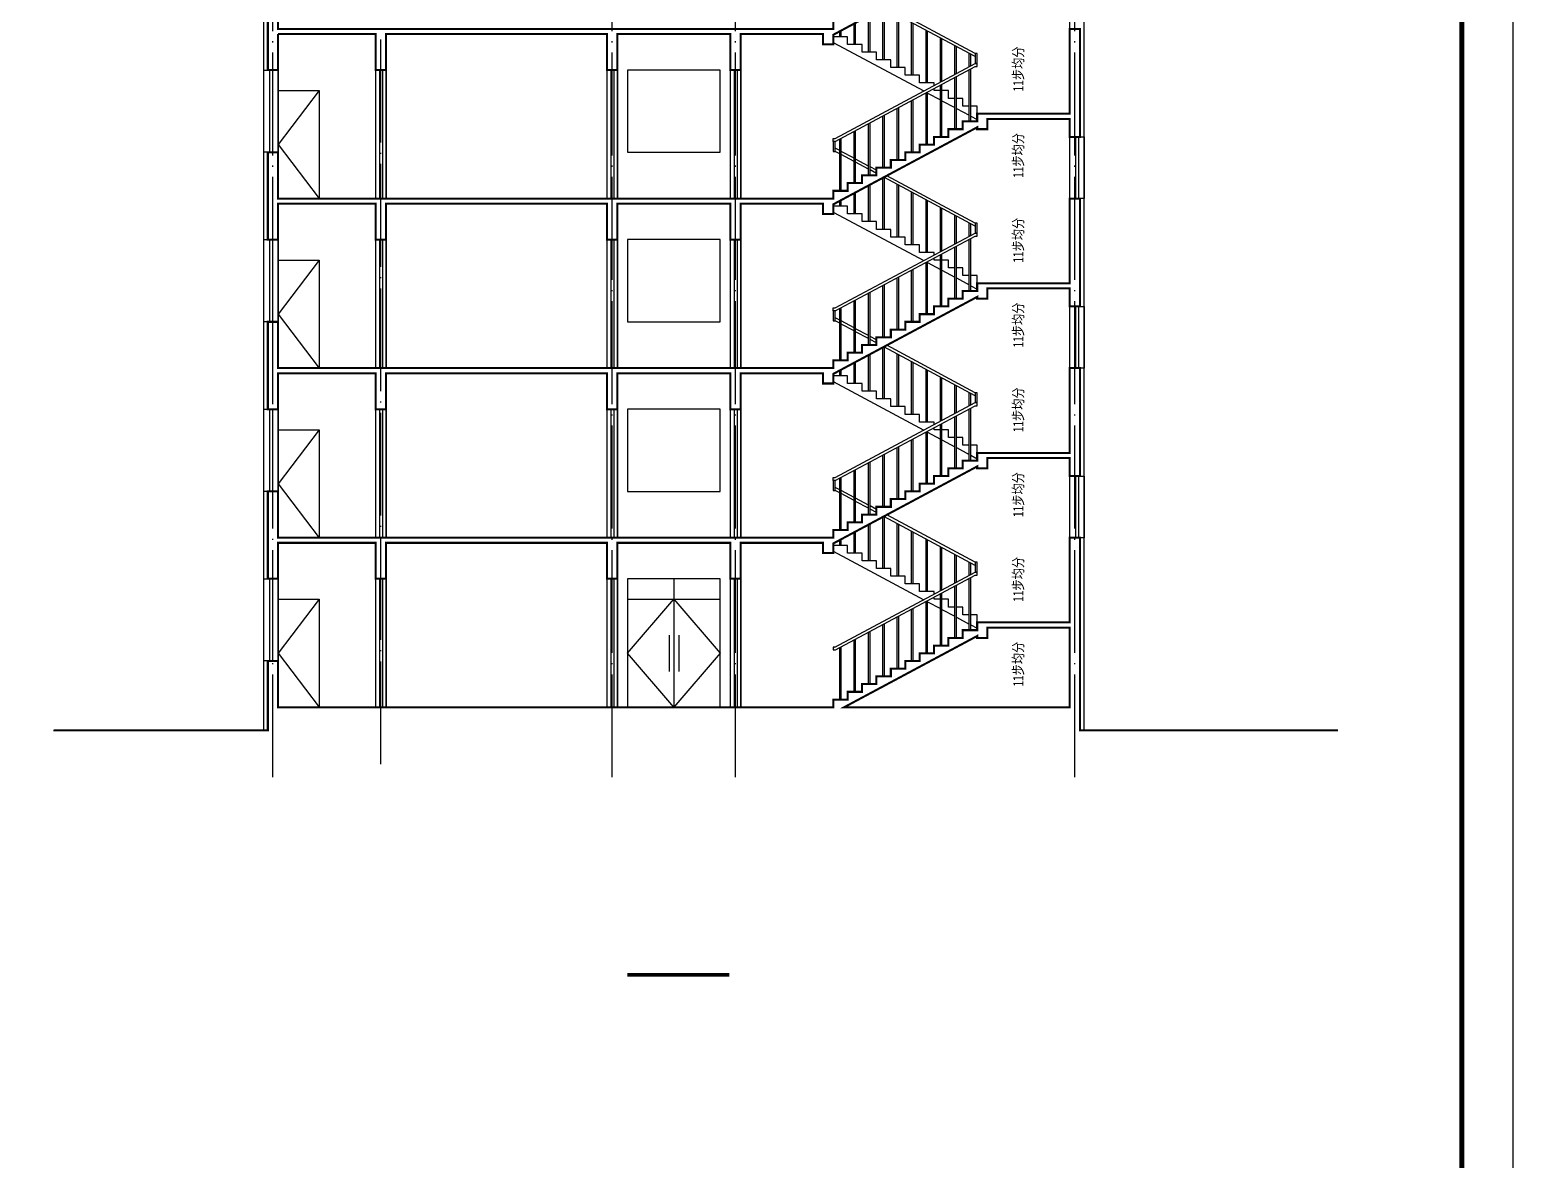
# Model space of a CAD drawing. Extents: x 174641 to 414490, y 73126 to 493158.
# Drawn here: x 332817 to 361681, y 115176 to 137181 of the extents above; entities that cross this region are included whole.
import ezdxf

# ---------------------------------------------------------------- set-up
doc = ezdxf.new("R2010")
doc.units = 0
doc.header["$LTSCALE"] = 1000
doc.header["$MEASUREMENT"] = 0
doc.linetypes.add('DOTE', pattern=[2.42, 2, -0.2, 0.02, -0.2])
for name, color, linetype in [('DIM_SYMB', 3, 'Continuous'), ('DOTE', 1, 'DOTE'), ('PUB_TEXT', 7, 'Continuous'), ('S_E_STAIR', 4, 'Continuous'), ('S_STAIR', 2, 'Continuous'), ('TWT_TITLE', 7, 'Continuous'), ('WALL', 2, 'Continuous')]:
    doc.layers.add(name, color=color, linetype=linetype)
doc.styles.add('-宋体', font='', dxfattribs={"width": 0.8})
doc.styles.get('-宋体').set_extended_font_data('SimSun')

msp = doc.modelspace()

# ---------------------------------------------------------------- linework, layer by layer
at = {"color": 6}
for points in [[(353330.4, 123544.1), (353330.4, 146794.1)], [(337370.4, 123544.1), (337370.4, 143794.1)], [(353330.4, 123544.1), (353330.4, 143794.1)]]:
    msp.add_lwpolyline(points, dxfattribs=at)
at = {"const_width": 40}
for points in [[(351250.4, 138580.7), (348450.4, 137080.7), (348450.4, 136894.1), (348250.4, 136894.1), (348250.4, 137094.1), (346650.4, 137094.1), (346650.4, 136394.1), (346450.4, 136394.1), (346450.4, 137094.1), (344250.4, 137094.1), (344250.4, 136394.1), (344050.4, 136394.1), (344050.4, 137094.1), (339750.4, 137094.1), (339750.4, 136394.1), (339550.4, 136394.1), (339550.4, 137094.1), (337650.4, 137094.1)], [(337650.4, 137094.1), (337650.4, 136394.1), (337450.4, 136394.1), (337450.4, 138094.1)], [(337650.4, 138094.1), (337650.4, 137194.1), (344050.4, 137194.1), (348450.4, 137194.1), (348450.4, 137344.1)], [(337650.4, 133794.1), (337650.4, 133094.1), (337450.4, 133094.1), (337450.4, 134794.1), (337650.4, 134794.1), (337650.4, 133894.1), (344050.4, 133894.1), (348450.4, 133894.1), (348450.4, 134044.1), (348730.4, 134044.1), (348730.4, 134194.1), (349010.4, 134194.1), (349010.4, 134344.1), (349290.4, 134344.1), (349290.4, 134494.1), (349570.4, 134494.1), (349570.4, 134644.1), (349850.4, 134644.1), (349850.4, 134794.1), (350130.4, 134794.1), (350130.4, 134944.1), (350410.4, 134944.1), (350410.4, 135094.1), (350690.4, 135094.1), (350690.4, 135244.1), (350970.4, 135244.1), (350970.4, 135394.1), (351250.4, 135394.1), (351250.4, 135544.1), (353050.4, 135544.1), (353050.4, 137194.1), (353250.4, 137194.1), (353250.4, 135094.1), (353050.4, 135094.1), (353050.4, 135444.1), (351450.4, 135444.1), (351450.4, 135244.1), (351250.4, 135244.1), (351250.4, 135280.7), (348450.4, 133780.7), (348450.4, 133594.1), (348250.4, 133594.1), (348250.4, 133794.1), (346650.4, 133794.1), (346650.4, 133094.1), (346450.4, 133094.1), (346450.4, 133794.1), (344250.4, 133794.1), (344250.4, 133094.1), (344050.4, 133094.1), (344050.4, 133794.1), (339750.4, 133794.1), (339750.4, 133094.1), (339550.4, 133094.1), (339550.4, 133794.1), (337650.4, 133794.1)], [(337650.4, 130494.1), (337650.4, 129794.1), (337450.4, 129794.1), (337450.4, 131494.1), (337650.4, 131494.1), (337650.4, 130594.1), (344050.4, 130594.1), (348450.4, 130594.1), (348450.4, 130744.1), (348730.4, 130744.1), (348730.4, 130894.1), (349010.4, 130894.1), (349010.4, 131044.1), (349290.4, 131044.1), (349290.4, 131194.1), (349570.4, 131194.1), (349570.4, 131344.1), (349850.4, 131344.1), (349850.4, 131494.1), (350130.4, 131494.1), (350130.4, 131644.1), (350410.4, 131644.1), (350410.4, 131794.1), (350690.4, 131794.1), (350690.4, 131944.1), (350970.4, 131944.1), (350970.4, 132094.1), (351250.4, 132094.1), (351250.4, 132244.1), (353050.4, 132244.1), (353050.4, 133894.1), (353250.4, 133894.1), (353250.4, 131794.1), (353050.4, 131794.1), (353050.4, 132144.1), (351450.4, 132144.1), (351450.4, 131944.1), (351250.4, 131944.1), (351250.4, 131980.7), (348450.4, 130480.7), (348450.4, 130294.1), (348250.4, 130294.1), (348250.4, 130494.1), (346650.4, 130494.1), (346650.4, 129794.1), (346450.4, 129794.1), (346450.4, 130494.1), (344250.4, 130494.1), (344250.4, 129794.1), (344050.4, 129794.1), (344050.4, 130494.1), (339750.4, 130494.1), (339750.4, 129794.1), (339550.4, 129794.1), (339550.4, 130494.1), (337650.4, 130494.1)], [(337650.4, 127194.1), (337650.4, 126494.1), (337450.4, 126494.1), (337450.4, 128194.1), (337650.4, 128194.1), (337650.4, 127294.1), (344050.4, 127294.1), (348450.4, 127294.1), (348450.4, 127444.1), (348730.4, 127444.1), (348730.4, 127594.1), (349010.4, 127594.1), (349010.4, 127744.1), (349290.4, 127744.1), (349290.4, 127894.1), (349570.4, 127894.1), (349570.4, 128044.1), (349850.4, 128044.1), (349850.4, 128194.1), (350130.4, 128194.1), (350130.4, 128344.1), (350410.4, 128344.1), (350410.4, 128494.1), (350690.4, 128494.1), (350690.4, 128644.1), (350970.4, 128644.1), (350970.4, 128794.1), (351250.4, 128794.1), (351250.4, 128944.1), (353050.4, 128944.1), (353050.4, 130594.1), (353250.4, 130594.1), (353250.4, 128494.1), (353050.4, 128494.1), (353050.4, 128844.1), (351450.4, 128844.1), (351450.4, 128644.1), (351250.4, 128644.1), (351250.4, 128680.7), (348450.4, 127180.7), (348450.4, 126994.1), (348250.4, 126994.1), (348250.4, 127194.1), (346650.4, 127194.1), (346650.4, 126494.1), (346450.4, 126494.1), (346450.4, 127194.1), (344250.4, 127194.1), (344250.4, 126494.1), (344050.4, 126494.1), (344050.4, 127194.1), (339750.4, 127194.1), (339750.4, 126494.1), (339550.4, 126494.1), (339550.4, 127194.1), (337650.4, 127194.1)], [(333281.1, 123544.1), (337450.4, 123544.1), (337450.4, 124894.1), (337650.4, 124894.1), (337650.4, 123994.1), (348450.4, 123994.1), (348450.4, 124144.1), (348730.4, 124144.1), (348730.4, 124294.1), (349010.4, 124294.1), (349010.4, 124444.1), (349290.4, 124444.1), (349290.4, 124594.1), (349570.4, 124594.1), (349570.4, 124744.1), (349850.4, 124744.1), (349850.4, 124894.1), (350130.4, 124894.1), (350130.4, 125044.1), (350410.4, 125044.1), (350410.4, 125194.1), (350690.4, 125194.1), (350690.4, 125344.1), (350970.4, 125344.1), (350970.4, 125494.1), (351250.4, 125494.1), (351250.4, 125644.1), (353050.4, 125644.1), (353050.4, 127294.1), (353250.4, 127294.1), (353250.4, 123544.1), (358268.9, 123544.1)], [(353050.4, 125544.1), (353050.4, 123994.1), (348662.1, 123994.1), (351250.4, 125380.7), (351250.4, 125344.1), (351450.4, 125344.1), (351450.4, 125544.1), (353050.4, 125544.1)]]:
    msp.add_lwpolyline(points, dxfattribs=at)
for points in [[(353050.4, 135544.1), (353050.4, 138744.1)], [(337450.4, 136394.1), (337450.4, 138094.1)], [(353250.4, 135094.1), (353250.4, 137194.1)], [(337650.4, 133894.1), (337650.4, 137094.1)], [(339550.4, 133894.1), (339550.4, 137094.1)], [(339750.4, 133894.1), (339750.4, 137094.1)], [(344050.4, 133894.1), (344050.4, 137094.1)], [(344250.4, 133894.1), (344250.4, 137094.1)], [(346450.4, 133894.1), (346450.4, 137094.1)], [(346650.4, 133894.1), (346650.4, 137094.1)], [(353050.4, 132244.1), (353050.4, 135444.1)], [(337450.4, 133094.1), (337450.4, 134794.1)], [(337650.4, 130594.1), (337650.4, 133794.1)], [(339550.4, 130594.1), (339550.4, 133794.1)], [(339750.4, 130594.1), (339750.4, 133794.1)], [(344050.4, 130594.1), (344050.4, 133794.1)], [(344250.4, 130594.1), (344250.4, 133794.1)], [(346450.4, 130594.1), (346450.4, 133794.1)], [(346650.4, 130594.1), (346650.4, 133794.1)], [(353250.4, 131794.1), (353250.4, 133894.1)], [(353050.4, 128944.1), (353050.4, 132144.1)], [(337450.4, 129794.1), (337450.4, 131494.1)], [(337650.4, 127294.1), (337650.4, 130494.1)], [(339550.4, 127294.1), (339550.4, 130494.1)], [(339750.4, 127294.1), (339750.4, 130494.1)], [(344050.4, 127294.1), (344050.4, 130494.1)], [(344250.4, 127294.1), (344250.4, 130494.1)], [(346450.4, 127294.1), (346450.4, 130494.1)], [(346650.4, 127294.1), (346650.4, 130494.1)], [(353250.4, 128494.1), (353250.4, 130594.1)], [(353050.4, 125644.1), (353050.4, 128844.1)], [(337450.4, 126494.1), (337450.4, 128194.1)], [(353250.4, 123544.1), (353250.4, 127294.1)], [(337650.4, 123994.1), (337650.4, 127194.1)], [(339550.4, 123994.1), (339550.4, 127194.1)], [(339750.4, 123994.1), (339750.4, 127194.1)], [(344050.4, 123994.1), (344050.4, 127194.1)], [(344250.4, 123994.1), (344250.4, 127194.1)], [(346450.4, 123994.1), (346450.4, 127194.1)], [(346650.4, 123994.1), (346650.4, 127194.1)], [(353050.4, 123994.1), (353050.4, 125544.1)], [(337450.4, 123544.1), (337450.4, 124894.1)], [(333281.1, 123544.1), (337450.4, 123544.1)], [(353270.4, 123544.1), (358268.9, 123544.1)]]:
    msp.add_lwpolyline(points)
at = {"color": 4}
for points in [[(337370.4, 134794.1), (337370.4, 136394.1), (337650.4, 136394.1), (337650.4, 134794.1), (337370.4, 134794.1)], [(337480.4, 136394.1), (337480.4, 134794.1)], [(337540.4, 136394.1), (337540.4, 134794.1)], [(339550.4, 133894.1), (339550.4, 136394.1), (339750.4, 136394.1), (339750.4, 133894.1), (339550.4, 133894.1)], [(339620.4, 136394.1), (339620.4, 133894.1)], [(339680.4, 136394.1), (339680.4, 133894.1)], [(344050.4, 133894.1), (344050.4, 136394.1), (344250.4, 136394.1), (344250.4, 133894.1), (344050.4, 133894.1)], [(344120.4, 136394.1), (344120.4, 133894.1)], [(344180.4, 136394.1), (344180.4, 133894.1)], [(346450.4, 133894.1), (346450.4, 136394.1), (346650.4, 136394.1), (346650.4, 133894.1), (346450.4, 133894.1)], [(346520.4, 136394.1), (346520.4, 133894.1)], [(346580.4, 136394.1), (346580.4, 133894.1)], [(353050.4, 133894.1), (353050.4, 135094.1), (353330.4, 135094.1), (353330.4, 133894.1), (353050.4, 133894.1)], [(353160.4, 135094.1), (353160.4, 133894.1)], [(353220.4, 135094.1), (353220.4, 133894.1)], [(337370.4, 131494.1), (337370.4, 133094.1), (337650.4, 133094.1), (337650.4, 131494.1), (337370.4, 131494.1)], [(337480.4, 133094.1), (337480.4, 131494.1)], [(337540.4, 133094.1), (337540.4, 131494.1)], [(339550.4, 130594.1), (339550.4, 133094.1), (339750.4, 133094.1), (339750.4, 130594.1), (339550.4, 130594.1)], [(339620.4, 133094.1), (339620.4, 130594.1)], [(339680.4, 133094.1), (339680.4, 130594.1)], [(344050.4, 130594.1), (344050.4, 133094.1), (344250.4, 133094.1), (344250.4, 130594.1), (344050.4, 130594.1)], [(344120.4, 133094.1), (344120.4, 130594.1)], [(344180.4, 133094.1), (344180.4, 130594.1)], [(346450.4, 130594.1), (346450.4, 133094.1), (346650.4, 133094.1), (346650.4, 130594.1), (346450.4, 130594.1)], [(346520.4, 133094.1), (346520.4, 130594.1)], [(346580.4, 133094.1), (346580.4, 130594.1)], [(353050.4, 130594.1), (353050.4, 131794.1), (353330.4, 131794.1), (353330.4, 130594.1), (353050.4, 130594.1)], [(353160.4, 131794.1), (353160.4, 130594.1)], [(353220.4, 131794.1), (353220.4, 130594.1)], [(337370.4, 128194.1), (337370.4, 129794.1), (337650.4, 129794.1), (337650.4, 128194.1), (337370.4, 128194.1)], [(337480.4, 129794.1), (337480.4, 128194.1)], [(337540.4, 129794.1), (337540.4, 128194.1)], [(339550.4, 127294.1), (339550.4, 129794.1), (339750.4, 129794.1), (339750.4, 127294.1), (339550.4, 127294.1)], [(339620.4, 129794.1), (339620.4, 127294.1)], [(339680.4, 129794.1), (339680.4, 127294.1)], [(344050.4, 127294.1), (344050.4, 129794.1), (344250.4, 129794.1), (344250.4, 127294.1), (344050.4, 127294.1)], [(344120.4, 129794.1), (344120.4, 127294.1)], [(344180.4, 129794.1), (344180.4, 127294.1)], [(346450.4, 127294.1), (346450.4, 129794.1), (346650.4, 129794.1), (346650.4, 127294.1), (346450.4, 127294.1)], [(346520.4, 129794.1), (346520.4, 127294.1)], [(346580.4, 129794.1), (346580.4, 127294.1)], [(353050.4, 127294.1), (353050.4, 128494.1), (353330.4, 128494.1), (353330.4, 127294.1), (353050.4, 127294.1)], [(353160.4, 128494.1), (353160.4, 127294.1)], [(353220.4, 128494.1), (353220.4, 127294.1)], [(337370.4, 124894.1), (337370.4, 126494.1), (337650.4, 126494.1), (337650.4, 124894.1), (337370.4, 124894.1)], [(337480.4, 126494.1), (337480.4, 124894.1)], [(337540.4, 126494.1), (337540.4, 124894.1)], [(339550.4, 123994.1), (339550.4, 126494.1), (339750.4, 126494.1), (339750.4, 123994.1), (339550.4, 123994.1)], [(339620.4, 126494.1), (339620.4, 123994.1)], [(339680.4, 126494.1), (339680.4, 123994.1)], [(344050.4, 123994.1), (344050.4, 126494.1), (344250.4, 126494.1), (344250.4, 123994.1), (344050.4, 123994.1)], [(344120.4, 126494.1), (344120.4, 123994.1)], [(344180.4, 126494.1), (344180.4, 123994.1)], [(346450.4, 123994.1), (346450.4, 126494.1), (346650.4, 126494.1), (346650.4, 123994.1), (346450.4, 123994.1)], [(346520.4, 126494.1), (346520.4, 123994.1)], [(346580.4, 126494.1), (346580.4, 123994.1)]]:
    msp.add_lwpolyline(points, dxfattribs=at)
at = {"layer": 'DIM_SYMB', "color": 3, "const_width": 70}
msp.add_lwpolyline([(344447.3, 118785.5), (346427.5, 118785.5)], dxfattribs=at)
at = {"layer": 'DOTE'}
for p, q in [((353150.4, 122634), (353150.4, 145550.9)), ((337550.4, 122634), (337550.4, 145281.1)), ((339650.4, 122886.3), (339650.4, 144214.1)), ((344150.4, 122634), (344150.4, 144211.9)), ((346550.4, 122634), (346550.4, 144288.9))]:
    msp.add_line(p, q, dxfattribs=at)
at = {"layer": 'S_E_STAIR'}
for p, q in [((349135.4, 136744.1), (349135.4, 137447.7)), ((349165.4, 136744.1), (349165.4, 137463.7)), ((349415.4, 136594.1), (349415.4, 137597.7)), ((351210.4, 136655.6), (349433.6, 137607.4)), ((349445.4, 136594.1), (349445.4, 137601.1)), ((351210.4, 136715.6), (349489.6, 137637.4)), ((349695.4, 136444.1), (349695.4, 137467.2)), ((349725.4, 136444.1), (349725.4, 137451.1)), ((348575.4, 137044.1), (348575.4, 137147.7)), ((348605.4, 137044.1), (348605.4, 137163.7)), ((348855.4, 136894.1), (348855.4, 137297.7)), ((348885.4, 136894.1), (348885.4, 137313.7)), ((349975.4, 136294.1), (349975.4, 137317.2)), ((350005.4, 136294.1), (350005.4, 137301.1)), ((350255.4, 136144.1), (350255.4, 137167.2)), ((350285.4, 136144.1), (350285.4, 137151.1)), ((348450.4, 137044.1), (348450.4, 137080.7)), ((348730.4, 137044.1), (348450.4, 137044.1)), ((348450.4, 136930.7), (350211.2, 135987.4)), ((348730.4, 136894.1), (348730.4, 137044.1)), ((349010.4, 136894.1), (348730.4, 136894.1)), ((349010.4, 136744.1), (349010.4, 136894.1)), ((350535.4, 136161.1), (350535.4, 137017.2)), ((350565.4, 136177.2), (350565.4, 137001.1)), ((350815.4, 136311.1), (350815.4, 136867.2)), ((350845.4, 136327.2), (350845.4, 136851.1)), ((349290.4, 136744.1), (349010.4, 136744.1)), ((349290.4, 136594.1), (349290.4, 136744.1)), ((349570.4, 136594.1), (349290.4, 136594.1)), ((349570.4, 136444.1), (349570.4, 136594.1)), ((351095.4, 136461.1), (351095.4, 136717.2)), ((351125.4, 136477.2), (351125.4, 136701.1)), ((351250.4, 136715.6), (351210.4, 136715.6)), ((351210.4, 136715.6), (351210.4, 136522.7)), ((351250.4, 136522.7), (351250.4, 136715.6)), ((348490.4, 135065.6), (351210.4, 136522.7)), ((348490.4, 135005.6), (351210.4, 136462.7)), ((349850.4, 136444.1), (349570.4, 136444.1)), ((349850.4, 136294.1), (349850.4, 136444.1)), ((350130.4, 136294.1), (349850.4, 136294.1)), ((350130.4, 136144.1), (350130.4, 136294.1)), ((350815.4, 135244.1), (350815.4, 136251.1)), ((350845.4, 135244.1), (350845.4, 136267.2)), ((351095.4, 135394.1), (351095.4, 136401.1)), ((351125.4, 135394.1), (351125.4, 136417.2)), ((351250.4, 136522.7), (351210.4, 136522.7)), ((351210.4, 136522.7), (351250.4, 136522.7)), ((351210.4, 136462.7), (351250.4, 136462.7)), ((351250.4, 136462.7), (351250.4, 136522.7)), ((350410.4, 136144.1), (350130.4, 136144.1)), ((350255.4, 134944.1), (350255.4, 135951.1)), ((350285.4, 134944.1), (350285.4, 135967.2)), ((350285.4, 135947.7), (350535.4, 135813.7)), ((350410.4, 136094.1), (350410.4, 136144.1)), ((350410.4, 135994.1), (350410.4, 136034.1)), ((350535.4, 135994.1), (350410.4, 135994.1)), ((350535.4, 135094.1), (350535.4, 136101.1)), ((350565.4, 135094.1), (350565.4, 136117.2)), ((350690.4, 135994.1), (350565.4, 135994.1)), ((350690.4, 135844.1), (350690.4, 135994.1)), ((349725.4, 134644.1), (349725.4, 135667.2)), ((349975.4, 134794.1), (349975.4, 135801.1)), ((350005.4, 134794.1), (350005.4, 135817.2)), ((350565.4, 135797.7), (350815.4, 135663.7)), ((350815.4, 135844.1), (350690.4, 135844.1)), ((350970.4, 135844.1), (350845.4, 135844.1)), ((350970.4, 135694.1), (350970.4, 135844.1)), ((351095.4, 135694.1), (350970.4, 135694.1)), ((351250.4, 135694.1), (351125.4, 135694.1)), ((351250.4, 135544.1), (351250.4, 135694.1)), ((349415.4, 134494.1), (349415.4, 135501.1)), ((349445.4, 134494.1), (349445.4, 135517.2)), ((349695.4, 134644.1), (349695.4, 135651.1)), ((350845.4, 135647.7), (351095.4, 135513.7)), ((351125.4, 135497.7), (351250.4, 135430.7)), ((348855.4, 134194.1), (348855.4, 135201.1)), ((348885.4, 134194.1), (348885.4, 135217.2)), ((349135.4, 134344.1), (349135.4, 135351.1)), ((349165.4, 134344.1), (349165.4, 135367.2)), ((348450.4, 135005.6), (348450.4, 135065.6)), ((348450.4, 135065.6), (348490.4, 135065.6)), ((348490.4, 135005.6), (348450.4, 135005.6)), ((348490.4, 135005.6), (348450.4, 135005.6)), ((348450.4, 135005.6), (348450.4, 134812.7)), ((348450.4, 134812.7), (348490.4, 134812.7)), ((348490.4, 134812.7), (348490.4, 135005.6)), ((348575.4, 134827.2), (348490.4, 134872.7)), ((348575.4, 134767.2), (348490.4, 134812.7)), ((348575.4, 134044.1), (348575.4, 135051.1)), ((348605.4, 134044.1), (348605.4, 135067.2)), ((348855.4, 134677.2), (348605.4, 134811.1)), ((348855.4, 134617.2), (348605.4, 134751.1)), ((349135.4, 134527.2), (348885.4, 134661.1)), ((349135.4, 134467.2), (348885.4, 134601.1)), ((349290.4, 134444.1), (349165.4, 134511.1)), ((349290.4, 134384.1), (349165.4, 134451.1)), ((349415.4, 133294.1), (349415.4, 134297.7)), ((351210.4, 133355.6), (349433.6, 134307.4)), ((349445.4, 133294.1), (349445.4, 134301.1)), ((351210.4, 133415.6), (349489.6, 134337.4)), ((348855.4, 133594.1), (348855.4, 133997.7)), ((348885.4, 133594.1), (348885.4, 134013.7)), ((349135.4, 133444.1), (349135.4, 134147.7)), ((349165.4, 133444.1), (349165.4, 134163.7)), ((349695.4, 133144.1), (349695.4, 134167.2)), ((349725.4, 133144.1), (349725.4, 134151.1)), ((349975.4, 132994.1), (349975.4, 134017.2)), ((350005.4, 132994.1), (350005.4, 134001.1)), ((348450.4, 133744.1), (348450.4, 133780.7)), ((348730.4, 133744.1), (348450.4, 133744.1)), ((348575.4, 133744.1), (348575.4, 133847.7)), ((348605.4, 133744.1), (348605.4, 133863.7)), ((348730.4, 133594.1), (348730.4, 133744.1)), ((350255.4, 132844.1), (350255.4, 133867.2)), ((350285.4, 132844.1), (350285.4, 133851.1)), ((350535.4, 132861.1), (350535.4, 133717.2)), ((350565.4, 132877.2), (350565.4, 133701.1)), ((348450.4, 133630.7), (350211.2, 132687.4)), ((349010.4, 133594.1), (348730.4, 133594.1)), ((349010.4, 133444.1), (349010.4, 133594.1)), ((349290.4, 133444.1), (349010.4, 133444.1)), ((349290.4, 133294.1), (349290.4, 133444.1)), ((350815.4, 133011.1), (350815.4, 133567.2)), ((350845.4, 133027.2), (350845.4, 133551.1)), ((351095.4, 133161.1), (351095.4, 133417.2)), ((351125.4, 133177.2), (351125.4, 133401.1)), ((351250.4, 133415.6), (351210.4, 133415.6)), ((351210.4, 133415.6), (351210.4, 133222.7)), ((351250.4, 133222.7), (351250.4, 133415.6)), ((348490.4, 131765.6), (351210.4, 133222.7)), ((348490.4, 131705.6), (351210.4, 133162.7)), ((349570.4, 133294.1), (349290.4, 133294.1)), ((349570.4, 133144.1), (349570.4, 133294.1)), ((349850.4, 133144.1), (349570.4, 133144.1)), ((349850.4, 132994.1), (349850.4, 133144.1)), ((351095.4, 132094.1), (351095.4, 133101.1)), ((351125.4, 132094.1), (351125.4, 133117.2)), ((351250.4, 133222.7), (351210.4, 133222.7)), ((351210.4, 133222.7), (351250.4, 133222.7)), ((351210.4, 133162.7), (351250.4, 133162.7)), ((351250.4, 133162.7), (351250.4, 133222.7)), ((350130.4, 132994.1), (349850.4, 132994.1)), ((350130.4, 132844.1), (350130.4, 132994.1)), ((350410.4, 132844.1), (350130.4, 132844.1)), ((350410.4, 132794.1), (350410.4, 132844.1)), ((350535.4, 131794.1), (350535.4, 132801.1)), ((350565.4, 131794.1), (350565.4, 132817.2)), ((350815.4, 131944.1), (350815.4, 132951.1)), ((350845.4, 131944.1), (350845.4, 132967.2)), ((349975.4, 131494.1), (349975.4, 132501.1)), ((350005.4, 131494.1), (350005.4, 132517.2)), ((350255.4, 131644.1), (350255.4, 132651.1)), ((350285.4, 131644.1), (350285.4, 132667.2)), ((350285.4, 132647.7), (350535.4, 132513.7)), ((350410.4, 132694.1), (350410.4, 132734.1)), ((350535.4, 132694.1), (350410.4, 132694.1)), ((350690.4, 132694.1), (350565.4, 132694.1)), ((350565.4, 132497.7), (350815.4, 132363.7)), ((350690.4, 132544.1), (350690.4, 132694.1)), ((350815.4, 132544.1), (350690.4, 132544.1)), ((350970.4, 132544.1), (350845.4, 132544.1)), ((350970.4, 132394.1), (350970.4, 132544.1)), ((349415.4, 131194.1), (349415.4, 132201.1)), ((349445.4, 131194.1), (349445.4, 132217.2)), ((349695.4, 131344.1), (349695.4, 132351.1)), ((349725.4, 131344.1), (349725.4, 132367.2)), ((350845.4, 132347.7), (351095.4, 132213.7)), ((351095.4, 132394.1), (350970.4, 132394.1)), ((351250.4, 132394.1), (351125.4, 132394.1)), ((351125.4, 132197.7), (351250.4, 132130.7)), ((351250.4, 132244.1), (351250.4, 132394.1)), ((348885.4, 130894.1), (348885.4, 131917.2)), ((349135.4, 131044.1), (349135.4, 132051.1)), ((349165.4, 131044.1), (349165.4, 132067.2)), ((348450.4, 131705.6), (348450.4, 131765.6)), ((348450.4, 131765.6), (348490.4, 131765.6)), ((348490.4, 131705.6), (348450.4, 131705.6)), ((348490.4, 131705.6), (348450.4, 131705.6)), ((348450.4, 131705.6), (348450.4, 131512.7)), ((348490.4, 131512.7), (348490.4, 131705.6)), ((348575.4, 130744.1), (348575.4, 131751.1)), ((348605.4, 130744.1), (348605.4, 131767.2)), ((348855.4, 130894.1), (348855.4, 131901.1)), ((348450.4, 131512.7), (348490.4, 131512.7)), ((348575.4, 131527.2), (348490.4, 131572.7)), ((348575.4, 131467.2), (348490.4, 131512.7)), ((348855.4, 131377.2), (348605.4, 131511.1)), ((348855.4, 131317.2), (348605.4, 131451.1)), ((349135.4, 131227.2), (348885.4, 131361.1)), ((349135.4, 131167.2), (348885.4, 131301.1)), ((349290.4, 131144.1), (349165.4, 131211.1)), ((349290.4, 131084.1), (349165.4, 131151.1)), ((349135.4, 130144.1), (349135.4, 130847.7)), ((349165.4, 130144.1), (349165.4, 130863.7)), ((349415.4, 129994.1), (349415.4, 130997.7)), ((351210.4, 130055.6), (349433.6, 131007.4)), ((349445.4, 129994.1), (349445.4, 131001.1)), ((351210.4, 130115.6), (349489.6, 131037.4)), ((349695.4, 129844.1), (349695.4, 130867.2)), ((349725.4, 129844.1), (349725.4, 130851.1)), ((348450.4, 130444.1), (348450.4, 130480.7)), ((348575.4, 130444.1), (348575.4, 130547.7)), ((348605.4, 130444.1), (348605.4, 130563.7)), ((348855.4, 130294.1), (348855.4, 130697.7)), ((348885.4, 130294.1), (348885.4, 130713.7)), ((349975.4, 129694.1), (349975.4, 130717.2)), ((350005.4, 129694.1), (350005.4, 130701.1)), ((350255.4, 129544.1), (350255.4, 130567.2)), ((350285.4, 129544.1), (350285.4, 130551.1)), ((348730.4, 130444.1), (348450.4, 130444.1)), ((348450.4, 130330.7), (350211.2, 129387.4)), ((348730.4, 130294.1), (348730.4, 130444.1)), ((349010.4, 130294.1), (348730.4, 130294.1)), ((349010.4, 130144.1), (349010.4, 130294.1)), ((350535.4, 129561.1), (350535.4, 130417.2)), ((350565.4, 129577.2), (350565.4, 130401.1)), ((350815.4, 129711.1), (350815.4, 130267.2)), ((350845.4, 129727.2), (350845.4, 130251.1)), ((348490.4, 128465.6), (351210.4, 129922.7)), ((349290.4, 130144.1), (349010.4, 130144.1)), ((349290.4, 129994.1), (349290.4, 130144.1)), ((349570.4, 129994.1), (349290.4, 129994.1)), ((349570.4, 129844.1), (349570.4, 129994.1)), ((351095.4, 129861.1), (351095.4, 130117.2)), ((351125.4, 129877.2), (351125.4, 130101.1)), ((351250.4, 130115.6), (351210.4, 130115.6)), ((351210.4, 130115.6), (351210.4, 129922.7)), ((351250.4, 129922.7), (351210.4, 129922.7)), ((351210.4, 129922.7), (351250.4, 129922.7)), ((351250.4, 129922.7), (351250.4, 130115.6)), ((351250.4, 129862.7), (351250.4, 129922.7)), ((348490.4, 128405.6), (351210.4, 129862.7)), ((349850.4, 129844.1), (349570.4, 129844.1)), ((349850.4, 129694.1), (349850.4, 129844.1)), ((350130.4, 129694.1), (349850.4, 129694.1)), ((350130.4, 129544.1), (350130.4, 129694.1)), ((350815.4, 128644.1), (350815.4, 129651.1)), ((350845.4, 128644.1), (350845.4, 129667.2)), ((351095.4, 128794.1), (351095.4, 129801.1)), ((351125.4, 128794.1), (351125.4, 129817.2)), ((351210.4, 129862.7), (351250.4, 129862.7)), ((350410.4, 129544.1), (350130.4, 129544.1)), ((350255.4, 128344.1), (350255.4, 129351.1)), ((350285.4, 128344.1), (350285.4, 129367.2)), ((350285.4, 129347.7), (350535.4, 129213.7)), ((350410.4, 129494.1), (350410.4, 129544.1)), ((350410.4, 129394.1), (350410.4, 129434.1)), ((350535.4, 129394.1), (350410.4, 129394.1)), ((350535.4, 128494.1), (350535.4, 129501.1)), ((350565.4, 128494.1), (350565.4, 129517.2)), ((350690.4, 129394.1), (350565.4, 129394.1)), ((350690.4, 129244.1), (350690.4, 129394.1)), ((349695.4, 128044.1), (349695.4, 129051.1)), ((349725.4, 128044.1), (349725.4, 129067.2)), ((349975.4, 128194.1), (349975.4, 129201.1)), ((350005.4, 128194.1), (350005.4, 129217.2)), ((350565.4, 129197.7), (350815.4, 129063.7)), ((350815.4, 129244.1), (350690.4, 129244.1)), ((350970.4, 129244.1), (350845.4, 129244.1)), ((350845.4, 129047.7), (351095.4, 128913.7)), ((350970.4, 129094.1), (350970.4, 129244.1)), ((351095.4, 129094.1), (350970.4, 129094.1)), ((351250.4, 129094.1), (351125.4, 129094.1)), ((351250.4, 128944.1), (351250.4, 129094.1)), ((349135.4, 127744.1), (349135.4, 128751.1)), ((349165.4, 127744.1), (349165.4, 128767.2)), ((349415.4, 127894.1), (349415.4, 128901.1)), ((349445.4, 127894.1), (349445.4, 128917.2)), ((351125.4, 128897.7), (351250.4, 128830.7)), ((348450.4, 128405.6), (348450.4, 128465.6)), ((348450.4, 128465.6), (348490.4, 128465.6)), ((348575.4, 127444.1), (348575.4, 128451.1)), ((348605.4, 127444.1), (348605.4, 128467.2)), ((348855.4, 127594.1), (348855.4, 128601.1)), ((348885.4, 127594.1), (348885.4, 128617.2)), ((348490.4, 128405.6), (348450.4, 128405.6)), ((348490.4, 128405.6), (348450.4, 128405.6)), ((348450.4, 128405.6), (348450.4, 128212.7)), ((348450.4, 128212.7), (348490.4, 128212.7)), ((348490.4, 128212.7), (348490.4, 128405.6)), ((348575.4, 128227.2), (348490.4, 128272.7)), ((348575.4, 128167.2), (348490.4, 128212.7)), ((348855.4, 128077.2), (348605.4, 128211.1)), ((348855.4, 128017.2), (348605.4, 128151.1)), ((349135.4, 127927.2), (348885.4, 128061.1)), ((349135.4, 127867.2), (348885.4, 128001.1)), ((349290.4, 127844.1), (349165.4, 127911.1)), ((349290.4, 127784.1), (349165.4, 127851.1)), ((349415.4, 126694.1), (349415.4, 127697.7)), ((351210.4, 126755.6), (349433.6, 127707.4)), ((349445.4, 126694.1), (349445.4, 127701.1)), ((351210.4, 126815.6), (349489.6, 127737.4)), ((348855.4, 126994.1), (348855.4, 127397.7)), ((348885.4, 126994.1), (348885.4, 127413.7)), ((349135.4, 126844.1), (349135.4, 127547.7)), ((349165.4, 126844.1), (349165.4, 127563.7)), ((349695.4, 126544.1), (349695.4, 127567.2)), ((349725.4, 126544.1), (349725.4, 127551.1)), ((349975.4, 126394.1), (349975.4, 127417.2)), ((350005.4, 126394.1), (350005.4, 127401.1)), ((348450.4, 127144.1), (348450.4, 127180.7)), ((348730.4, 127144.1), (348450.4, 127144.1)), ((348450.4, 127030.7), (350211.2, 126087.4)), ((348575.4, 127144.1), (348575.4, 127247.7)), ((348605.4, 127144.1), (348605.4, 127263.7)), ((348730.4, 126994.1), (348730.4, 127144.1)), ((350255.4, 126244.1), (350255.4, 127267.2)), ((350285.4, 126244.1), (350285.4, 127251.1)), ((350535.4, 126261.1), (350535.4, 127117.2)), ((350565.4, 126277.2), (350565.4, 127101.1)), ((349010.4, 126994.1), (348730.4, 126994.1)), ((349010.4, 126844.1), (349010.4, 126994.1)), ((349290.4, 126844.1), (349010.4, 126844.1)), ((349290.4, 126694.1), (349290.4, 126844.1)), ((350815.4, 126411.1), (350815.4, 126967.2)), ((350845.4, 126427.2), (350845.4, 126951.1)), ((351095.4, 126561.1), (351095.4, 126817.2)), ((351125.4, 126577.2), (351125.4, 126801.1)), ((351250.4, 126815.6), (351210.4, 126815.6)), ((351210.4, 126815.6), (351210.4, 126622.7)), ((351250.4, 126622.7), (351250.4, 126815.6)), ((348483.7, 125162), (351210.4, 126622.7)), ((348497, 125109.1), (351210.4, 126562.7)), ((349570.4, 126694.1), (349290.4, 126694.1)), ((349570.4, 126544.1), (349570.4, 126694.1)), ((349850.4, 126544.1), (349570.4, 126544.1)), ((349850.4, 126394.1), (349850.4, 126544.1)), ((351095.4, 125494.1), (351095.4, 126501.1)), ((351125.4, 125494.1), (351125.4, 126517.2)), ((351250.4, 126622.7), (351210.4, 126622.7)), ((351210.4, 126622.7), (351250.4, 126622.7)), ((351210.4, 126562.7), (351250.4, 126562.7)), ((351250.4, 126562.7), (351250.4, 126622.7)), ((350130.4, 126394.1), (349850.4, 126394.1)), ((350130.4, 126244.1), (350130.4, 126394.1)), ((350410.4, 126244.1), (350130.4, 126244.1)), ((350410.4, 126194.1), (350410.4, 126244.1)), ((350410.4, 126094.1), (350410.4, 126134.1)), ((350535.4, 125194.1), (350535.4, 126201.1)), ((350565.4, 125194.1), (350565.4, 126217.2)), ((350815.4, 125344.1), (350815.4, 126351.1)), ((350845.4, 125344.1), (350845.4, 126367.2)), ((349975.4, 124894.1), (349975.4, 125901.1)), ((350005.4, 124894.1), (350005.4, 125917.2)), ((350255.4, 125044.1), (350255.4, 126051.1)), ((350285.4, 125044.1), (350285.4, 126067.2)), ((350285.4, 126047.7), (350535.4, 125913.7)), ((350535.4, 126094.1), (350410.4, 126094.1)), ((350690.4, 126094.1), (350565.4, 126094.1)), ((350565.4, 125897.7), (350815.4, 125763.7)), ((350690.4, 125944.1), (350690.4, 126094.1)), ((350815.4, 125944.1), (350690.4, 125944.1)), ((350970.4, 125944.1), (350845.4, 125944.1)), ((350970.4, 125794.1), (350970.4, 125944.1)), ((349415.4, 124594.1), (349415.4, 125601.1)), ((349445.4, 124594.1), (349445.4, 125617.2)), ((349695.4, 124744.1), (349695.4, 125751.1)), ((349725.4, 124744.1), (349725.4, 125767.2)), ((350845.4, 125747.7), (351095.4, 125613.7)), ((351095.4, 125794.1), (350970.4, 125794.1)), ((351250.4, 125794.1), (351125.4, 125794.1)), ((351125.4, 125597.7), (351250.4, 125530.7)), ((351250.4, 125644.1), (351250.4, 125794.1)), ((348855.4, 124294.1), (348855.4, 125301.1)), ((348885.4, 124294.1), (348885.4, 125317.2)), ((349135.4, 124444.1), (349135.4, 125451.1)), ((349165.4, 124444.1), (349165.4, 125467.2)), ((348575.4, 124144.1), (348575.4, 125151.1)), ((348605.4, 124144.1), (348605.4, 125167.2))]:
    msp.add_line(p, q, dxfattribs=at)
msp.add_lwpolyline([(348483.7, 125162), (348450.4, 125162), (348450.4, 125109.1), (348497, 125109.1)], dxfattribs=at)
at = {"layer": 'S_STAIR'}
for p, q in [((351250.4, 138580.7), (348450.4, 137080.7)), ((337650.4, 137094.1), (339550.4, 137094.1)), ((339750.4, 137094.1), (344050.4, 137094.1)), ((344250.4, 137094.1), (346450.4, 137094.1)), ((346650.4, 137094.1), (348250.4, 137094.1)), ((348250.4, 137094.1), (348250.4, 136894.1)), ((348250.4, 136894.1), (348450.4, 136894.1)), ((348450.4, 136894.1), (348450.4, 137080.7)), ((350970.4, 135244.1), (350970.4, 135394.1)), ((350970.4, 135394.1), (351250.4, 135394.1)), ((351250.4, 135394.1), (351250.4, 135544.1)), ((351250.4, 135544.1), (353050.4, 135544.1)), ((353050.4, 135444.1), (351450.4, 135444.1)), ((351450.4, 135444.1), (351450.4, 135244.1)), ((351250.4, 135280.7), (348450.4, 133780.7)), ((350410.4, 134944.1), (350410.4, 135094.1)), ((350410.4, 135094.1), (350690.4, 135094.1)), ((350690.4, 135094.1), (350690.4, 135244.1)), ((350690.4, 135244.1), (350970.4, 135244.1)), ((351250.4, 135244.1), (351250.4, 135280.7)), ((351450.4, 135244.1), (351250.4, 135244.1)), ((349850.4, 134644.1), (349850.4, 134794.1)), ((349850.4, 134794.1), (350130.4, 134794.1)), ((350130.4, 134794.1), (350130.4, 134944.1)), ((350130.4, 134944.1), (350410.4, 134944.1)), ((349570.4, 134494.1), (349570.4, 134644.1)), ((349570.4, 134644.1), (349850.4, 134644.1)), ((349010.4, 134194.1), (349010.4, 134344.1)), ((349010.4, 134344.1), (349290.4, 134344.1)), ((349290.4, 134344.1), (349290.4, 134494.1)), ((349290.4, 134494.1), (349570.4, 134494.1)), ((348450.4, 133894.1), (348450.4, 134044.1)), ((348450.4, 134044.1), (348730.4, 134044.1)), ((348730.4, 134044.1), (348730.4, 134194.1)), ((348730.4, 134194.1), (349010.4, 134194.1)), ((348450.4, 133894.1), (337650.4, 133894.1)), ((337650.4, 133794.1), (339550.4, 133794.1)), ((339750.4, 133794.1), (344050.4, 133794.1)), ((344250.4, 133794.1), (346450.4, 133794.1)), ((346650.4, 133794.1), (348250.4, 133794.1)), ((348250.4, 133794.1), (348250.4, 133594.1)), ((348450.4, 133594.1), (348450.4, 133780.7)), ((348250.4, 133594.1), (348450.4, 133594.1)), ((351250.4, 132094.1), (351250.4, 132244.1)), ((351250.4, 132244.1), (353050.4, 132244.1)), ((351250.4, 131980.7), (348450.4, 130480.7)), ((350690.4, 131794.1), (350690.4, 131944.1)), ((350690.4, 131944.1), (350970.4, 131944.1)), ((350970.4, 131944.1), (350970.4, 132094.1)), ((350970.4, 132094.1), (351250.4, 132094.1)), ((351250.4, 131944.1), (351250.4, 131980.7)), ((351450.4, 131944.1), (351250.4, 131944.1)), ((353050.4, 132144.1), (351450.4, 132144.1)), ((351450.4, 132144.1), (351450.4, 131944.1)), ((350130.4, 131494.1), (350130.4, 131644.1)), ((350130.4, 131644.1), (350410.4, 131644.1)), ((350410.4, 131644.1), (350410.4, 131794.1)), ((350410.4, 131794.1), (350690.4, 131794.1)), ((349570.4, 131194.1), (349570.4, 131344.1)), ((349570.4, 131344.1), (349850.4, 131344.1)), ((349850.4, 131344.1), (349850.4, 131494.1)), ((349850.4, 131494.1), (350130.4, 131494.1)), ((349010.4, 130894.1), (349010.4, 131044.1)), ((349010.4, 131044.1), (349290.4, 131044.1)), ((349290.4, 131044.1), (349290.4, 131194.1)), ((349290.4, 131194.1), (349570.4, 131194.1)), ((348730.4, 130744.1), (348730.4, 130894.1)), ((348730.4, 130894.1), (349010.4, 130894.1)), ((348450.4, 130594.1), (337650.4, 130594.1)), ((337650.4, 130494.1), (339550.4, 130494.1)), ((339750.4, 130494.1), (344050.4, 130494.1)), ((344250.4, 130494.1), (346450.4, 130494.1)), ((346650.4, 130494.1), (348250.4, 130494.1)), ((348250.4, 130494.1), (348250.4, 130294.1)), ((348450.4, 130594.1), (348450.4, 130744.1)), ((348450.4, 130744.1), (348730.4, 130744.1)), ((348450.4, 130294.1), (348450.4, 130480.7)), ((348250.4, 130294.1), (348450.4, 130294.1)), ((350970.4, 128644.1), (350970.4, 128794.1)), ((350970.4, 128794.1), (351250.4, 128794.1)), ((351250.4, 128794.1), (351250.4, 128944.1)), ((351250.4, 128944.1), (353050.4, 128944.1)), ((353050.4, 128844.1), (351450.4, 128844.1)), ((351450.4, 128844.1), (351450.4, 128644.1)), ((351250.4, 128680.7), (348450.4, 127180.7)), ((350410.4, 128344.1), (350410.4, 128494.1)), ((350410.4, 128494.1), (350690.4, 128494.1)), ((350690.4, 128494.1), (350690.4, 128644.1)), ((350690.4, 128644.1), (350970.4, 128644.1)), ((351250.4, 128644.1), (351250.4, 128680.7)), ((351450.4, 128644.1), (351250.4, 128644.1)), ((349850.4, 128044.1), (349850.4, 128194.1)), ((349850.4, 128194.1), (350130.4, 128194.1)), ((350130.4, 128194.1), (350130.4, 128344.1)), ((350130.4, 128344.1), (350410.4, 128344.1)), ((349290.4, 127744.1), (349290.4, 127894.1)), ((349290.4, 127894.1), (349570.4, 127894.1)), ((349570.4, 127894.1), (349570.4, 128044.1)), ((349570.4, 128044.1), (349850.4, 128044.1)), ((348730.4, 127444.1), (348730.4, 127594.1)), ((348730.4, 127594.1), (349010.4, 127594.1)), ((349010.4, 127594.1), (349010.4, 127744.1)), ((349010.4, 127744.1), (349290.4, 127744.1)), ((348450.4, 127294.1), (337650.4, 127294.1)), ((348450.4, 127294.1), (348450.4, 127444.1)), ((348450.4, 127444.1), (348730.4, 127444.1)), ((337650.4, 127194.1), (339550.4, 127194.1)), ((339750.4, 127194.1), (344050.4, 127194.1)), ((344250.4, 127194.1), (346450.4, 127194.1)), ((346650.4, 127194.1), (348250.4, 127194.1)), ((348250.4, 127194.1), (348250.4, 126994.1)), ((348450.4, 126994.1), (348450.4, 127180.7)), ((348250.4, 126994.1), (348450.4, 126994.1)), ((351250.4, 125494.1), (351250.4, 125644.1)), ((351250.4, 125644.1), (353050.4, 125644.1)), ((351250.4, 125380.7), (348662.1, 123994.1)), ((350690.4, 125194.1), (350690.4, 125344.1)), ((350690.4, 125344.1), (350970.4, 125344.1)), ((350970.4, 125344.1), (350970.4, 125494.1)), ((350970.4, 125494.1), (351250.4, 125494.1)), ((351250.4, 125344.1), (351250.4, 125380.7)), ((351450.4, 125344.1), (351250.4, 125344.1)), ((353050.4, 125544.1), (351450.4, 125544.1)), ((351450.4, 125544.1), (351450.4, 125344.1)), ((350130.4, 124894.1), (350130.4, 125044.1)), ((350130.4, 125044.1), (350410.4, 125044.1)), ((350410.4, 125044.1), (350410.4, 125194.1)), ((350410.4, 125194.1), (350690.4, 125194.1)), ((349570.4, 124594.1), (349570.4, 124744.1)), ((349570.4, 124744.1), (349850.4, 124744.1)), ((349850.4, 124744.1), (349850.4, 124894.1)), ((349850.4, 124894.1), (350130.4, 124894.1)), ((349010.4, 124294.1), (349010.4, 124444.1)), ((349010.4, 124444.1), (349290.4, 124444.1)), ((349290.4, 124444.1), (349290.4, 124594.1)), ((349290.4, 124594.1), (349570.4, 124594.1)), ((348450.4, 123994.1), (348450.4, 124144.1)), ((348450.4, 124144.1), (348730.4, 124144.1)), ((348730.4, 124144.1), (348730.4, 124294.1)), ((348730.4, 124294.1), (349010.4, 124294.1))]:
    msp.add_line(p, q, dxfattribs=at)
at = {"layer": 'TWT_TITLE'}
msp.add_lwpolyline([(302280.7, 157226.1), (302280.7, 73126.1), (361680.7, 73126.1), (361680.7, 157226.1)], close=True, dxfattribs=at)
at = {"layer": 'TWT_TITLE', "const_width": 100}
msp.add_lwpolyline([(303280.7, 154726.1), (303280.7, 74126.1), (360680.7, 74126.1), (360680.7, 154726.1)], close=True, dxfattribs=at)
at = {"layer": 'WALL', "color": 4, "ltscale": 10}
for points in [[(346250.4, 136394.1), (344450.4, 136394.1), (344450.4, 134794.1), (346250.4, 134794.1)], [(346250.4, 133094.1), (344450.4, 133094.1), (344450.4, 131494.1), (346250.4, 131494.1)], [(346250.4, 129794.1), (344450.4, 129794.1), (344450.4, 128194.1), (346250.4, 128194.1)]]:
    msp.add_lwpolyline(points, close=True, dxfattribs=at)
for points in [[(337650.4, 133894.1), (337650.4, 135994.1), (338450.4, 135994.1), (338450.4, 133894.1)], [(338450.4, 135994.1), (337650.4, 134944.1), (338450.4, 133894.1)], [(337650.4, 130594.1), (337650.4, 132694.1), (338450.4, 132694.1), (338450.4, 130594.1)], [(338450.4, 132694.1), (337650.4, 131644.1), (338450.4, 130594.1)], [(337650.4, 127294.1), (337650.4, 129394.1), (338450.4, 129394.1), (338450.4, 127294.1)], [(338450.4, 129394.1), (337650.4, 128344.1), (338450.4, 127294.1)], [(346250.4, 123994.1), (346250.4, 126494.1), (344450.4, 126494.1), (344450.4, 123994.1)], [(345350.4, 126494.1), (345350.4, 123994.1)], [(337650.4, 123994.1), (337650.4, 126094.1), (338450.4, 126094.1), (338450.4, 123994.1)], [(338450.4, 126094.1), (337650.4, 125044.1), (338450.4, 123994.1)], [(345350.4, 126094.1), (346250.4, 125044.1), (345350.4, 123994.1), (344450.4, 125044.1), (345350.4, 126094.1)], [(344450.4, 126094.1), (346250.4, 126094.1)], [(345256.1, 125396.4), (345256.1, 124691.9)], [(345444.6, 125396.4), (345444.6, 124691.9)]]:
    msp.add_lwpolyline(points, dxfattribs=at)

# ---------------------------------------------------------------- texts
at = {"layer": 'PUB_TEXT', "style": '-宋体', "width": 0.8}
for p in [(352147.9, 135980.8), (352147.9, 134297.1), (352147.9, 132647.1), (352147.9, 130997.1), (352147.9, 129347.1), (352147.9, 127697.1), (352147.9, 126047.1), (352147.9, 124397.1)]:
    msp.add_text('11步均分', height=200, rotation=90, dxfattribs=at).set_placement(p)

doc.saveas('drawing.dxf')
